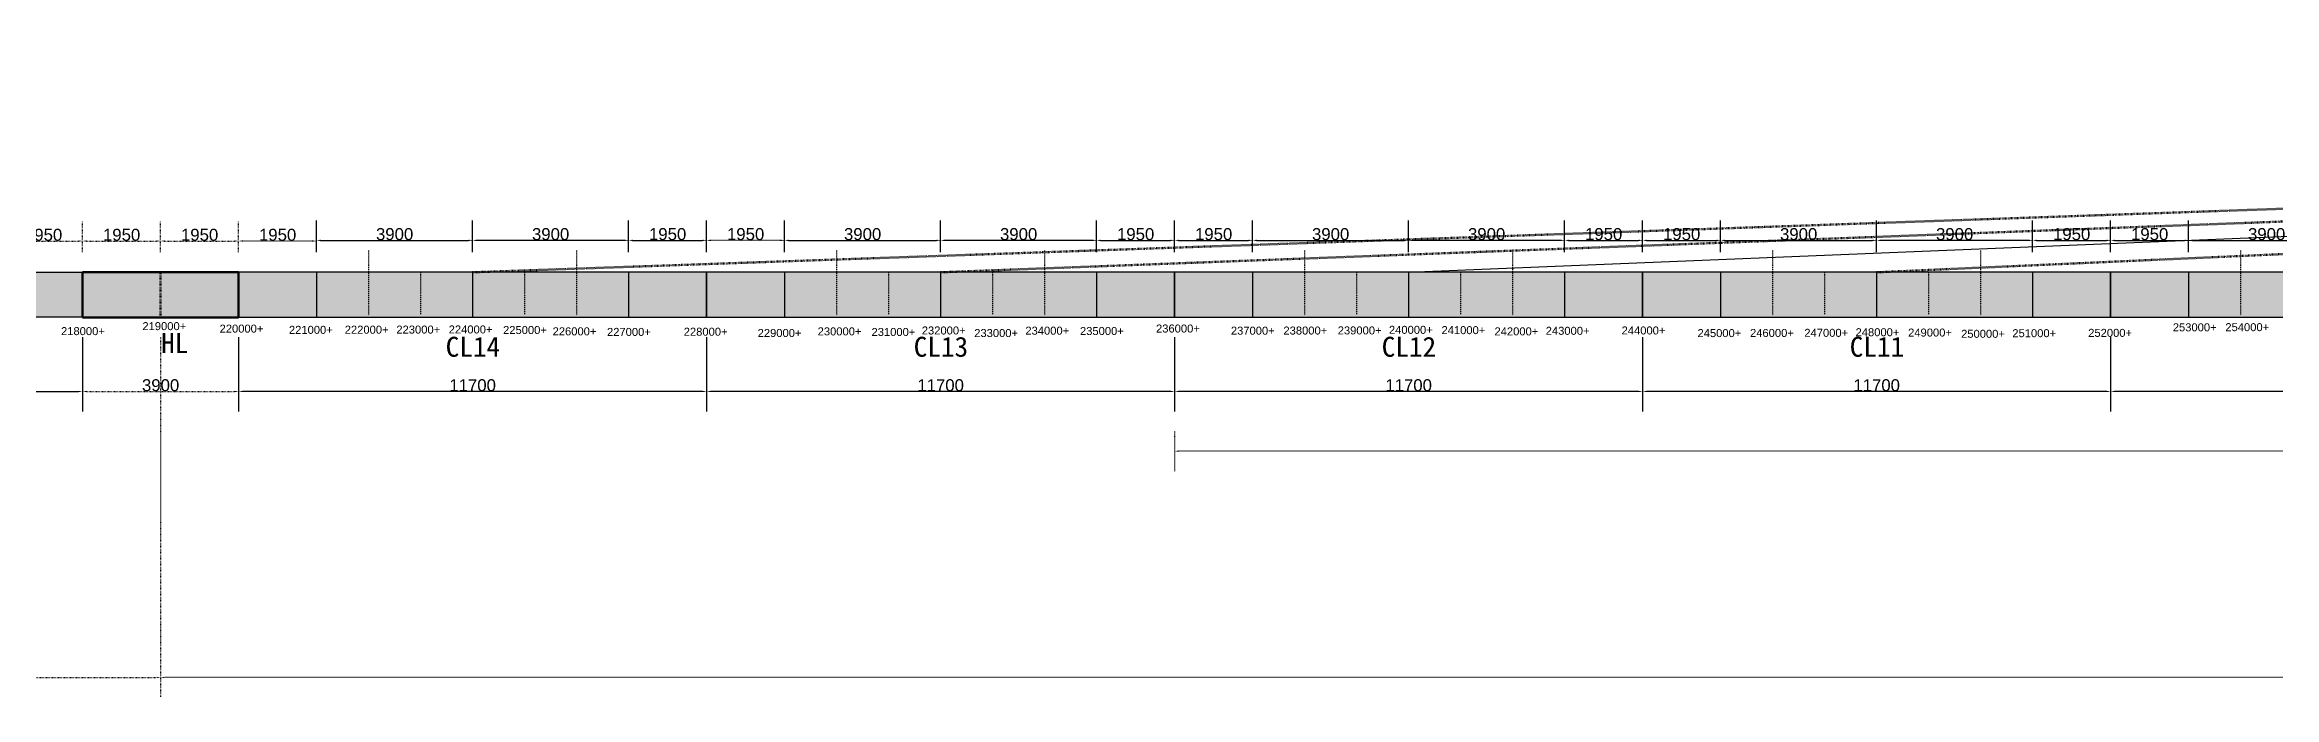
# Model space of a CAD drawing. Header units: millimetres. Extents: x -150378 to 490000, y -63094 to 58178.
# Drawn here: x 167099 to 222843, y -10635 to 5697 of the extents above; entities that cross this region are included whole.
import ezdxf

# ---------------------------------------------------------------- set-up
doc = ezdxf.new("R2010")
doc.units = ezdxf.units.MM
doc.header["$PDMODE"] = 3
doc.header["$PDSIZE"] = 200
doc.linetypes.add('ACAD_ISO03W100', pattern=[30, 12, -18])
doc.linetypes.add('DASHDOTX2', pattern=[50.8, 25.4, -12.7, 0, -12.7])
doc.styles.get("Standard").update_dxf_attribs({"font": 'arial.ttf'})
doc.dimstyles.new('ISO-25', dxfattribs={"dimtxt": 300, "dimasz": 100, "dimexe": 500, "dimexo": 500, "dimtad": 1, "dimtxsty": 'Standard', "dimcen": 2.5, "dimadec": 0, "dimazin": 0, "dimtfac": 1, "dimtmove": 0, "dimatfit": 3, "dimfxl": 1, "dimarcsym": 0})

# ---------------------------------------------------------------- blocks, each defined once
blk = doc.blocks.new('*D141')
at = {"color": 0, "lineweight": -2, "transparency": 16777216}
for p, q in [((156350, -1619), (156350, -3480)), ((168050, -1619), (168050, -3480)), ((156450, -2980), (167950, -2980))]:
    blk.add_line(p, q, dxfattribs=at)
at = {"color": 0, "lineweight": 100, "transparency": 16777216}
for points in [[(156450, -2964), (156450, -2997), (156350, -2980)], [(167950, -2964), (167950, -2997), (168050, -2980)]]:
    blk.add_solid(points, dxfattribs=at)
at = {"layer": 'Defpoints', "color": 0, "lineweight": 100, "transparency": 16777216}
for p in [(156350, -1119), (168050, -1119), (168050, -2980)]:
    blk.add_point(p, dxfattribs=at)
at = {"color": 0, "transparency": 16777216, "insert": (162200, -2827), "char_height": 300, "attachment_point": 5}
blk.add_mtext('11700', dxfattribs=at)
blk = doc.blocks.new('*D146')
at = {"color": 0, "linetype": 'ACAD_ISO03W100', "lineweight": -2, "transparency": 16777216}
for p, q in [((166100, 500), (166100, 1282)), ((168050, 500), (168050, 1282)), ((166200, 782), (167950, 782))]:
    blk.add_line(p, q, dxfattribs=at)
at = {"color": 0, "linetype": 'ACAD_ISO03W100', "lineweight": 100, "transparency": 16777216}
for points in [[(166200, 799), (166200, 766), (166100, 782)], [(167950, 799), (167950, 766), (168050, 782)]]:
    blk.add_solid(points, dxfattribs=at)
at = {"layer": 'Defpoints', "color": 0, "linetype": 'ACAD_ISO03W100', "lineweight": 100, "transparency": 16777216}
for p in [(168050, 782), (166100, 0), (168050, 0)]:
    blk.add_point(p, dxfattribs=at)
at = {"color": 0, "linetype": 'ACAD_ISO03W100', "lineweight": 100, "transparency": 16777216, "insert": (167075, 936), "char_height": 300, "attachment_point": 5}
blk.add_mtext('1950', dxfattribs=at)
blk = doc.blocks.new('*D147')
at = {"color": 0, "linetype": 'ACAD_ISO03W100', "lineweight": -2, "transparency": 16777216}
for p, q in [((168050, -1635), (168050, -3480)), ((171950, -1635), (171950, -3480)), ((168150, -2980), (171850, -2980))]:
    blk.add_line(p, q, dxfattribs=at)
at = {"color": 0, "linetype": 'ACAD_ISO03W100', "lineweight": 100, "transparency": 16777216}
for points in [[(168150, -2964), (168150, -2997), (168050, -2980)], [(171850, -2964), (171850, -2997), (171950, -2980)]]:
    blk.add_solid(points, dxfattribs=at)
at = {"layer": 'Defpoints', "color": 0, "linetype": 'ACAD_ISO03W100', "lineweight": 100, "transparency": 16777216}
for p in [(168050, -1135), (171950, -1135), (171950, -2980)]:
    blk.add_point(p, dxfattribs=at)
at = {"color": 0, "linetype": 'ACAD_ISO03W100', "lineweight": 100, "transparency": 16777216, "insert": (170000, -2827), "char_height": 300, "attachment_point": 5}
blk.add_mtext('3900', dxfattribs=at)
blk = doc.blocks.new('*D148')
at = {"color": 0, "linetype": 'ACAD_ISO03W100', "lineweight": -2, "transparency": 16777216}
for p, q in [((168050, 500), (168050, 1282)), ((170000, 500), (170000, 1282)), ((168150, 782), (169900, 782))]:
    blk.add_line(p, q, dxfattribs=at)
at = {"color": 0, "linetype": 'ACAD_ISO03W100', "lineweight": 100, "transparency": 16777216}
for points in [[(168150, 799), (168150, 766), (168050, 782)], [(169900, 799), (169900, 766), (170000, 782)]]:
    blk.add_solid(points, dxfattribs=at)
at = {"layer": 'Defpoints', "color": 0, "linetype": 'ACAD_ISO03W100', "lineweight": 100, "transparency": 16777216}
for p in [(170000, 782), (168050, 0), (170000, 0)]:
    blk.add_point(p, dxfattribs=at)
at = {"color": 0, "linetype": 'ACAD_ISO03W100', "lineweight": 100, "transparency": 16777216, "insert": (169025, 936), "char_height": 300, "attachment_point": 5}
blk.add_mtext('1950', dxfattribs=at)
blk = doc.blocks.new('*D149')
at = {"color": 0, "linetype": 'ACAD_ISO03W100', "lineweight": -2, "transparency": 16777216}
for p, q in [((170000, 500), (170000, 1282)), ((171950, 500), (171950, 1282)), ((170100, 782), (171850, 782))]:
    blk.add_line(p, q, dxfattribs=at)
at = {"color": 0, "linetype": 'ACAD_ISO03W100', "lineweight": 100, "transparency": 16777216}
for points in [[(170100, 799), (170100, 766), (170000, 782)], [(171850, 799), (171850, 766), (171950, 782)]]:
    blk.add_solid(points, dxfattribs=at)
at = {"layer": 'Defpoints', "color": 0, "linetype": 'ACAD_ISO03W100', "lineweight": 100, "transparency": 16777216}
for p in [(171950, 782), (170000, 0), (171950, 0)]:
    blk.add_point(p, dxfattribs=at)
at = {"color": 0, "linetype": 'ACAD_ISO03W100', "lineweight": 100, "transparency": 16777216, "insert": (170975, 936), "char_height": 300, "attachment_point": 5}
blk.add_mtext('1950', dxfattribs=at)
blk = doc.blocks.new('*D150')
at = {"color": 0, "linetype": 'ACAD_ISO03W100', "lineweight": -2, "transparency": 16777216}
for p, q in [((0, -1620), (0, -10635)), ((170000, -1635), (170000, -10635)), ((100, -10135), (169900, -10135))]:
    blk.add_line(p, q, dxfattribs=at)
at = {"color": 0, "linetype": 'ACAD_ISO03W100', "lineweight": 100, "transparency": 16777216}
for points in [[(100, -10119), (100, -10152), (0, -10135)], [(169900, -10119), (169900, -10152), (170000, -10135)]]:
    blk.add_solid(points, dxfattribs=at)
at = {"layer": 'Defpoints', "color": 0, "linetype": 'ACAD_ISO03W100', "lineweight": 100, "transparency": 16777216}
for p in [(0, -1120), (170000, -1135), (170000, -10135)]:
    blk.add_point(p, dxfattribs=at)
at = {"color": 0, "linetype": 'ACAD_ISO03W100', "lineweight": 100, "transparency": 16777216, "insert": (85000, -9982), "char_height": 300, "attachment_point": 5}
blk.add_mtext('170000', dxfattribs=at)
blk = doc.blocks.new('*D249')
at = {"color": 0, "lineweight": -2, "transparency": 16777216}
for p, q in [((218750, -1619), (218750, -3480)), ((230450, -1619), (230450, -3480)), ((230350, -2980), (218850, -2980))]:
    blk.add_line(p, q, dxfattribs=at)
at = {"color": 0, "lineweight": 100, "transparency": 16777216}
for points in [[(218850, -2964), (218850, -2997), (218750, -2980)], [(230350, -2964), (230350, -2997), (230450, -2980)]]:
    blk.add_solid(points, dxfattribs=at)
at = {"layer": 'Defpoints', "color": 0, "lineweight": 100, "transparency": 16777216}
for p in [(218750, -1119), (230450, -1119), (218750, -2980)]:
    blk.add_point(p, dxfattribs=at)
at = {"color": 0, "transparency": 16777216, "insert": (224600, -2827), "char_height": 300, "attachment_point": 5}
blk.add_mtext('11700', dxfattribs=at)
blk = doc.blocks.new('*D250')
at = {"color": 0, "lineweight": -2, "transparency": 16777216}
for p, q in [((220700, 500), (220700, 1299)), ((224600, 500), (224600, 1299)), ((220800, 799), (224500, 799))]:
    blk.add_line(p, q, dxfattribs=at)
at = {"color": 0, "lineweight": 100, "transparency": 16777216}
for points in [[(220800, 816), (220800, 782), (220700, 799)], [(224500, 816), (224500, 782), (224600, 799)]]:
    blk.add_solid(points, dxfattribs=at)
at = {"layer": 'Defpoints', "color": 0, "lineweight": 100, "transparency": 16777216}
for p in [(224600, 799), (220700, 0), (224600, 0)]:
    blk.add_point(p, dxfattribs=at)
at = {"color": 0, "transparency": 16777216, "insert": (222650, 953), "char_height": 300, "attachment_point": 5}
blk.add_mtext('3900', dxfattribs=at)
blk = doc.blocks.new('*D253')
at = {"color": 0, "lineweight": -2, "transparency": 16777216}
for p, q in [((218750, 500), (218750, 1299)), ((220700, 500), (220700, 1299)), ((218850, 799), (220600, 799))]:
    blk.add_line(p, q, dxfattribs=at)
at = {"color": 0, "lineweight": 100, "transparency": 16777216}
for points in [[(218850, 816), (218850, 782), (218750, 799)], [(220600, 816), (220600, 782), (220700, 799)]]:
    blk.add_solid(points, dxfattribs=at)
at = {"layer": 'Defpoints', "color": 0, "lineweight": 100, "transparency": 16777216}
for p in [(220700, 799), (218750, 0), (220700, 0)]:
    blk.add_point(p, dxfattribs=at)
at = {"color": 0, "transparency": 16777216, "insert": (219725, 953), "char_height": 300, "attachment_point": 5}
blk.add_mtext('1950', dxfattribs=at)
blk = doc.blocks.new('*D254')
at = {"color": 0, "lineweight": -2, "transparency": 16777216}
for p, q in [((207050, -1619), (207050, -3480)), ((218750, -1619), (218750, -3480)), ((218650, -2980), (207150, -2980))]:
    blk.add_line(p, q, dxfattribs=at)
at = {"color": 0, "lineweight": 100, "transparency": 16777216}
for points in [[(207150, -2964), (207150, -2997), (207050, -2980)], [(218650, -2964), (218650, -2997), (218750, -2980)]]:
    blk.add_solid(points, dxfattribs=at)
at = {"layer": 'Defpoints', "color": 0, "lineweight": 100, "transparency": 16777216}
for p in [(207050, -1119), (218750, -1119), (207050, -2980)]:
    blk.add_point(p, dxfattribs=at)
at = {"color": 0, "transparency": 16777216, "insert": (212900, -2827), "char_height": 300, "attachment_point": 5}
blk.add_mtext('11700', dxfattribs=at)
blk = doc.blocks.new('*D255')
at = {"color": 0, "lineweight": -2, "transparency": 16777216}
for p, q in [((209000, 500), (209000, 1299)), ((212900, 500), (212900, 1299)), ((209100, 799), (212800, 799))]:
    blk.add_line(p, q, dxfattribs=at)
at = {"color": 0, "lineweight": 100, "transparency": 16777216}
for points in [[(209100, 816), (209100, 782), (209000, 799)], [(212800, 816), (212800, 782), (212900, 799)]]:
    blk.add_solid(points, dxfattribs=at)
at = {"layer": 'Defpoints', "color": 0, "lineweight": 100, "transparency": 16777216}
for p in [(212900, 799), (209000, 0), (212900, 0)]:
    blk.add_point(p, dxfattribs=at)
at = {"color": 0, "transparency": 16777216, "insert": (210950, 953), "char_height": 300, "attachment_point": 5}
blk.add_mtext('3900', dxfattribs=at)
blk = doc.blocks.new('*D256')
at = {"color": 0, "lineweight": -2, "transparency": 16777216}
for p, q in [((216800, 500), (216800, 1299)), ((218750, 500), (218750, 1299)), ((216900, 799), (218650, 799))]:
    blk.add_line(p, q, dxfattribs=at)
at = {"color": 0, "lineweight": 100, "transparency": 16777216}
for points in [[(216900, 816), (216900, 782), (216800, 799)], [(218650, 816), (218650, 782), (218750, 799)]]:
    blk.add_solid(points, dxfattribs=at)
at = {"layer": 'Defpoints', "color": 0, "lineweight": 100, "transparency": 16777216}
for p in [(218750, 799), (216800, 0), (218750, 0)]:
    blk.add_point(p, dxfattribs=at)
at = {"color": 0, "transparency": 16777216, "insert": (217775, 953), "char_height": 300, "attachment_point": 5}
blk.add_mtext('1950', dxfattribs=at)
blk = doc.blocks.new('*D257')
at = {"color": 0, "lineweight": -2, "transparency": 16777216}
for p, q in [((212900, 500), (212900, 1299)), ((216800, 500), (216800, 1299)), ((216700, 799), (213000, 799))]:
    blk.add_line(p, q, dxfattribs=at)
at = {"color": 0, "lineweight": 100, "transparency": 16777216}
for points in [[(213000, 816), (213000, 782), (212900, 799)], [(216700, 816), (216700, 782), (216800, 799)]]:
    blk.add_solid(points, dxfattribs=at)
at = {"layer": 'Defpoints', "color": 0, "lineweight": 100, "transparency": 16777216}
for p in [(212900, 799), (212900, 0), (216800, 0)]:
    blk.add_point(p, dxfattribs=at)
at = {"color": 0, "transparency": 16777216, "insert": (214850, 953), "char_height": 300, "attachment_point": 5}
blk.add_mtext('3900', dxfattribs=at)
blk = doc.blocks.new('*D258')
at = {"color": 0, "lineweight": -2, "transparency": 16777216}
for p, q in [((207050, 500), (207050, 1299)), ((209000, 500), (209000, 1299)), ((207150, 799), (208900, 799))]:
    blk.add_line(p, q, dxfattribs=at)
at = {"color": 0, "lineweight": 100, "transparency": 16777216}
for points in [[(207150, 816), (207150, 782), (207050, 799)], [(208900, 816), (208900, 782), (209000, 799)]]:
    blk.add_solid(points, dxfattribs=at)
at = {"layer": 'Defpoints', "color": 0, "lineweight": 100, "transparency": 16777216}
for p in [(209000, 799), (207050, 0), (209000, 0)]:
    blk.add_point(p, dxfattribs=at)
at = {"color": 0, "transparency": 16777216, "insert": (208025, 953), "char_height": 300, "attachment_point": 5}
blk.add_mtext('1950', dxfattribs=at)
blk = doc.blocks.new('*D259')
at = {"color": 0, "lineweight": -2, "transparency": 16777216}
for p, q in [((195350, -1619), (195350, -3480)), ((207050, -1619), (207050, -3480)), ((206950, -2980), (195450, -2980))]:
    blk.add_line(p, q, dxfattribs=at)
at = {"color": 0, "lineweight": 100, "transparency": 16777216}
for points in [[(195450, -2964), (195450, -2997), (195350, -2980)], [(206950, -2964), (206950, -2997), (207050, -2980)]]:
    blk.add_solid(points, dxfattribs=at)
at = {"layer": 'Defpoints', "color": 0, "lineweight": 100, "transparency": 16777216}
for p in [(195350, -1119), (207050, -1119), (195350, -2980)]:
    blk.add_point(p, dxfattribs=at)
at = {"color": 0, "transparency": 16777216, "insert": (201200, -2827), "char_height": 300, "attachment_point": 5}
blk.add_mtext('11700', dxfattribs=at)
blk = doc.blocks.new('*D260')
at = {"color": 0, "lineweight": -2, "transparency": 16777216}
for p, q in [((197300, 500), (197300, 1299)), ((201200, 500), (201200, 1299)), ((197400, 799), (201100, 799))]:
    blk.add_line(p, q, dxfattribs=at)
at = {"color": 0, "lineweight": 100, "transparency": 16777216}
for points in [[(197400, 816), (197400, 782), (197300, 799)], [(201100, 816), (201100, 782), (201200, 799)]]:
    blk.add_solid(points, dxfattribs=at)
at = {"layer": 'Defpoints', "color": 0, "lineweight": 100, "transparency": 16777216}
for p in [(201200, 799), (197300, 0), (201200, 0)]:
    blk.add_point(p, dxfattribs=at)
at = {"color": 0, "transparency": 16777216, "insert": (199250, 953), "char_height": 300, "attachment_point": 5}
blk.add_mtext('3900', dxfattribs=at)
blk = doc.blocks.new('*D261')
at = {"color": 0, "lineweight": -2, "transparency": 16777216}
for p, q in [((205100, 500), (205100, 1299)), ((207050, 500), (207050, 1299)), ((205200, 799), (206950, 799))]:
    blk.add_line(p, q, dxfattribs=at)
at = {"color": 0, "lineweight": 100, "transparency": 16777216}
for points in [[(205200, 816), (205200, 782), (205100, 799)], [(206950, 816), (206950, 782), (207050, 799)]]:
    blk.add_solid(points, dxfattribs=at)
at = {"layer": 'Defpoints', "color": 0, "lineweight": 100, "transparency": 16777216}
for p in [(207050, 799), (205100, 0), (207050, 0)]:
    blk.add_point(p, dxfattribs=at)
at = {"color": 0, "transparency": 16777216, "insert": (206075, 953), "char_height": 300, "attachment_point": 5}
blk.add_mtext('1950', dxfattribs=at)
blk = doc.blocks.new('*D262')
at = {"color": 0, "lineweight": -2, "transparency": 16777216}
for p, q in [((201200, 500), (201200, 1299)), ((205100, 500), (205100, 1299)), ((205000, 799), (201300, 799))]:
    blk.add_line(p, q, dxfattribs=at)
at = {"color": 0, "lineweight": 100, "transparency": 16777216}
for points in [[(201300, 816), (201300, 782), (201200, 799)], [(205000, 816), (205000, 782), (205100, 799)]]:
    blk.add_solid(points, dxfattribs=at)
at = {"layer": 'Defpoints', "color": 0, "lineweight": 100, "transparency": 16777216}
for p in [(201200, 799), (201200, 0), (205100, 0)]:
    blk.add_point(p, dxfattribs=at)
at = {"color": 0, "transparency": 16777216, "insert": (203150, 953), "char_height": 300, "attachment_point": 5}
blk.add_mtext('3900', dxfattribs=at)
blk = doc.blocks.new('*D263')
at = {"color": 0, "lineweight": -2, "transparency": 16777216}
for p, q in [((195350, 500), (195350, 1299)), ((197300, 500), (197300, 1299)), ((195450, 799), (197200, 799))]:
    blk.add_line(p, q, dxfattribs=at)
at = {"color": 0, "lineweight": 100, "transparency": 16777216}
for points in [[(195450, 816), (195450, 782), (195350, 799)], [(197200, 816), (197200, 782), (197300, 799)]]:
    blk.add_solid(points, dxfattribs=at)
at = {"layer": 'Defpoints', "color": 0, "lineweight": 100, "transparency": 16777216}
for p in [(197300, 799), (195350, 0), (197300, 0)]:
    blk.add_point(p, dxfattribs=at)
at = {"color": 0, "transparency": 16777216, "insert": (196325, 953), "char_height": 300, "attachment_point": 5}
blk.add_mtext('1950', dxfattribs=at)
blk = doc.blocks.new('*D283')
at = {"color": 0, "lineweight": -2, "transparency": 16777216}
for p, q in [((183650, -1619), (183650, -3480)), ((195350, -1619), (195350, -3480)), ((195250, -2980), (183750, -2980))]:
    blk.add_line(p, q, dxfattribs=at)
at = {"color": 0, "lineweight": 100, "transparency": 16777216}
for points in [[(183750, -2964), (183750, -2997), (183650, -2980)], [(195250, -2964), (195250, -2997), (195350, -2980)]]:
    blk.add_solid(points, dxfattribs=at)
at = {"layer": 'Defpoints', "color": 0, "lineweight": 100, "transparency": 16777216}
for p in [(183650, -1119), (195350, -1119), (183650, -2980)]:
    blk.add_point(p, dxfattribs=at)
at = {"color": 0, "transparency": 16777216, "insert": (189500, -2827), "char_height": 300, "attachment_point": 5}
blk.add_mtext('11700', dxfattribs=at)
blk = doc.blocks.new('*D284')
at = {"color": 0, "lineweight": -2, "transparency": 16777216}
for p, q in [((185600, 500), (185600, 1299)), ((189500, 500), (189500, 1299)), ((185700, 799), (189400, 799))]:
    blk.add_line(p, q, dxfattribs=at)
at = {"color": 0, "lineweight": 100, "transparency": 16777216}
for points in [[(185700, 816), (185700, 782), (185600, 799)], [(189400, 816), (189400, 782), (189500, 799)]]:
    blk.add_solid(points, dxfattribs=at)
at = {"layer": 'Defpoints', "color": 0, "lineweight": 100, "transparency": 16777216}
for p in [(189500, 799), (185600, 0), (189500, 0)]:
    blk.add_point(p, dxfattribs=at)
at = {"color": 0, "transparency": 16777216, "insert": (187550, 953), "char_height": 300, "attachment_point": 5}
blk.add_mtext('3900', dxfattribs=at)
blk = doc.blocks.new('*D285')
at = {"color": 0, "lineweight": -2, "transparency": 16777216}
for p, q in [((193400, 500), (193400, 1299)), ((195350, 500), (195350, 1299)), ((193500, 799), (195250, 799))]:
    blk.add_line(p, q, dxfattribs=at)
at = {"color": 0, "lineweight": 100, "transparency": 16777216}
for points in [[(193500, 816), (193500, 782), (193400, 799)], [(195250, 816), (195250, 782), (195350, 799)]]:
    blk.add_solid(points, dxfattribs=at)
at = {"layer": 'Defpoints', "color": 0, "lineweight": 100, "transparency": 16777216}
for p in [(195350, 799), (193400, 0), (195350, 0)]:
    blk.add_point(p, dxfattribs=at)
at = {"color": 0, "transparency": 16777216, "insert": (194375, 953), "char_height": 300, "attachment_point": 5}
blk.add_mtext('1950', dxfattribs=at)
blk = doc.blocks.new('*D286')
at = {"color": 0, "lineweight": -2, "transparency": 16777216}
for p, q in [((189500, 500), (189500, 1299)), ((193400, 500), (193400, 1299)), ((193300, 799), (189600, 799))]:
    blk.add_line(p, q, dxfattribs=at)
at = {"color": 0, "lineweight": 100, "transparency": 16777216}
for points in [[(189600, 816), (189600, 782), (189500, 799)], [(193300, 816), (193300, 782), (193400, 799)]]:
    blk.add_solid(points, dxfattribs=at)
at = {"layer": 'Defpoints', "color": 0, "lineweight": 100, "transparency": 16777216}
for p in [(189500, 799), (189500, 0), (193400, 0)]:
    blk.add_point(p, dxfattribs=at)
at = {"color": 0, "transparency": 16777216, "insert": (191450, 953), "char_height": 300, "attachment_point": 5}
blk.add_mtext('3900', dxfattribs=at)
blk = doc.blocks.new('*D287')
at = {"color": 0, "lineweight": -2, "transparency": 16777216}
for p, q in [((171950, -1619), (171950, -3480)), ((183650, -1619), (183650, -3480)), ((183550, -2980), (172050, -2980))]:
    blk.add_line(p, q, dxfattribs=at)
at = {"color": 0, "lineweight": 100, "transparency": 16777216}
for points in [[(172050, -2964), (172050, -2997), (171950, -2980)], [(183550, -2964), (183550, -2997), (183650, -2980)]]:
    blk.add_solid(points, dxfattribs=at)
at = {"layer": 'Defpoints', "color": 0, "lineweight": 100, "transparency": 16777216}
for p in [(171950, -1119), (183650, -1119), (171950, -2980)]:
    blk.add_point(p, dxfattribs=at)
at = {"color": 0, "transparency": 16777216, "insert": (177800, -2827), "char_height": 300, "attachment_point": 5}
blk.add_mtext('11700', dxfattribs=at)
blk = doc.blocks.new('*D288')
at = {"color": 0, "lineweight": -2, "transparency": 16777216}
for p, q in [((173900, 500), (173900, 1299)), ((177800, 500), (177800, 1299)), ((174000, 799), (177700, 799))]:
    blk.add_line(p, q, dxfattribs=at)
at = {"color": 0, "lineweight": 100, "transparency": 16777216}
for points in [[(174000, 816), (174000, 782), (173900, 799)], [(177700, 816), (177700, 782), (177800, 799)]]:
    blk.add_solid(points, dxfattribs=at)
at = {"layer": 'Defpoints', "color": 0, "lineweight": 100, "transparency": 16777216}
for p in [(177800, 799), (173900, 0), (177800, 0)]:
    blk.add_point(p, dxfattribs=at)
at = {"color": 0, "transparency": 16777216, "insert": (175850, 953), "char_height": 300, "attachment_point": 5}
blk.add_mtext('3900', dxfattribs=at)
blk = doc.blocks.new('*D289')
at = {"color": 0, "lineweight": -2, "transparency": 16777216}
for p, q in [((181700, 500), (181700, 1299)), ((183650, 500), (183650, 1299)), ((181800, 799), (183550, 799))]:
    blk.add_line(p, q, dxfattribs=at)
at = {"color": 0, "lineweight": 100, "transparency": 16777216}
for points in [[(181800, 816), (181800, 782), (181700, 799)], [(183550, 816), (183550, 782), (183650, 799)]]:
    blk.add_solid(points, dxfattribs=at)
at = {"layer": 'Defpoints', "color": 0, "lineweight": 100, "transparency": 16777216}
for p in [(183650, 799), (181700, 0), (183650, 0)]:
    blk.add_point(p, dxfattribs=at)
at = {"color": 0, "transparency": 16777216, "insert": (182675, 953), "char_height": 300, "attachment_point": 5}
blk.add_mtext('1950', dxfattribs=at)
blk = doc.blocks.new('*D290')
at = {"color": 0, "lineweight": -2, "transparency": 16777216}
for p, q in [((177800, 500), (177800, 1299)), ((181700, 500), (181700, 1299)), ((181600, 799), (177900, 799))]:
    blk.add_line(p, q, dxfattribs=at)
at = {"color": 0, "lineweight": 100, "transparency": 16777216}
for points in [[(177900, 816), (177900, 782), (177800, 799)], [(181600, 816), (181600, 782), (181700, 799)]]:
    blk.add_solid(points, dxfattribs=at)
at = {"layer": 'Defpoints', "color": 0, "lineweight": 100, "transparency": 16777216}
for p in [(177800, 799), (177800, 0), (181700, 0)]:
    blk.add_point(p, dxfattribs=at)
at = {"color": 0, "transparency": 16777216, "insert": (179750, 953), "char_height": 300, "attachment_point": 5}
blk.add_mtext('3900', dxfattribs=at)
blk = doc.blocks.new('*D291')
at = {"color": 0, "linetype": 'ACAD_ISO03W100', "lineweight": -2, "transparency": 16777216}
for p, q in [((183650, 500), (183650, 1299)), ((185600, 500), (185600, 1299)), ((185500, 799), (183750, 799))]:
    blk.add_line(p, q, dxfattribs=at)
at = {"color": 0, "linetype": 'ACAD_ISO03W100', "lineweight": 100, "transparency": 16777216}
for points in [[(183750, 816), (183750, 782), (183650, 799)], [(185500, 816), (185500, 782), (185600, 799)]]:
    blk.add_solid(points, dxfattribs=at)
at = {"layer": 'Defpoints', "color": 0, "linetype": 'ACAD_ISO03W100', "lineweight": 100, "transparency": 16777216}
for p in [(183650, 799), (183650, 0), (185600, 0)]:
    blk.add_point(p, dxfattribs=at)
at = {"color": 0, "linetype": 'ACAD_ISO03W100', "lineweight": 100, "transparency": 16777216, "insert": (184625, 953), "char_height": 300, "attachment_point": 5}
blk.add_mtext('1950', dxfattribs=at)
blk = doc.blocks.new('*D292')
at = {"color": 0, "linetype": 'ACAD_ISO03W100', "lineweight": -2, "transparency": 16777216}
for p, q in [((171950, 500), (171950, 1282)), ((173900, 500), (173900, 1282)), ((173800, 782), (172050, 782))]:
    blk.add_line(p, q, dxfattribs=at)
at = {"color": 0, "linetype": 'ACAD_ISO03W100', "lineweight": 100, "transparency": 16777216}
for points in [[(172050, 799), (172050, 766), (171950, 782)], [(173800, 799), (173800, 766), (173900, 782)]]:
    blk.add_solid(points, dxfattribs=at)
at = {"layer": 'Defpoints', "color": 0, "linetype": 'ACAD_ISO03W100', "lineweight": 100, "transparency": 16777216}
for p in [(171950, 782), (171950, 0), (173900, 0)]:
    blk.add_point(p, dxfattribs=at)
at = {"color": 0, "linetype": 'ACAD_ISO03W100', "lineweight": 100, "transparency": 16777216, "insert": (172925, 936), "char_height": 300, "attachment_point": 5}
blk.add_mtext('1950', dxfattribs=at)
blk = doc.blocks.new('*D293')
at = {"color": 0, "linetype": 'ACAD_ISO03W100', "lineweight": -2, "transparency": 16777216}
for p, q in [((170000, -1635), (170000, -10635)), ((340000, -1620), (340000, -10635)), ((339900, -10135), (170100, -10135))]:
    blk.add_line(p, q, dxfattribs=at)
at = {"color": 0, "linetype": 'ACAD_ISO03W100', "lineweight": 100, "transparency": 16777216}
for points in [[(170100, -10119), (170100, -10152), (170000, -10135)], [(339900, -10119), (339900, -10152), (340000, -10135)]]:
    blk.add_solid(points, dxfattribs=at)
at = {"layer": 'Defpoints', "color": 0, "linetype": 'ACAD_ISO03W100', "lineweight": 100, "transparency": 16777216}
for p in [(170000, -1135), (340000, -1120), (170000, -10135)]:
    blk.add_point(p, dxfattribs=at)
at = {"color": 0, "linetype": 'ACAD_ISO03W100', "lineweight": 100, "transparency": 16777216, "insert": (255000, -9982), "char_height": 300, "attachment_point": 5}
blk.add_mtext('170000', dxfattribs=at)
blk = doc.blocks.new('*D315')
at = {"color": 0, "linetype": 'ACAD_ISO03W100', "lineweight": -2, "transparency": 16777216}
for p, q in [((195350, -3980), (195350, -4975)), ((312350, -3980), (312350, -4975)), ((312250, -4475), (195450, -4475))]:
    blk.add_line(p, q, dxfattribs=at)
at = {"color": 0, "linetype": 'ACAD_ISO03W100', "lineweight": 100, "transparency": 16777216}
for points in [[(195450, -4459), (195450, -4492), (195350, -4475)], [(312250, -4459), (312250, -4492), (312350, -4475)]]:
    blk.add_solid(points, dxfattribs=at)
at = {"layer": 'Defpoints', "color": 0, "linetype": 'ACAD_ISO03W100', "lineweight": 100, "transparency": 16777216}
for p in [(195350, -3480), (312350, -3480), (195350, -4475)]:
    blk.add_point(p, dxfattribs=at)
at = {"color": 0, "linetype": 'ACAD_ISO03W100', "lineweight": 100, "transparency": 16777216, "insert": (253850, -4319), "char_height": 300, "attachment_point": 5}
blk.add_mtext('60mm/36mm', dxfattribs=at)

msp = doc.modelspace()

# ---------------------------------------------------------------- hatches: boundary and pattern name
at = {"true_color": 0x7aafdf}
h = msp.add_hatch(color=143, dxfattribs=at)
h.dxf.hatch_style = 1
h.paths.add_polyline_path([(205100, 0), (201200, 0), (201200, -1119.046), (205100, -1119.046)])
h.paths.add_polyline_path([(207050, 0), (205100, 0), (205100, -1119.046), (207050, -1119.046)])
h.paths.add_polyline_path([(201200, 0), (197300, 0), (197300, -1119.046), (201200, -1119.046)])
h.paths.add_polyline_path([(197300, 0), (195350, 0), (195350, -1119.046), (197300, -1119.046)])
h = msp.add_hatch(color=143, dxfattribs=at)
h.dxf.hatch_style = 1
h.paths.add_polyline_path([(216800, 0), (212900, 0), (212900, -1119.046), (216800, -1119.046)])
h.paths.add_polyline_path([(218750, 0), (216800, 0), (216800, -1119.046), (218750, -1119.046)])
h.paths.add_polyline_path([(212900, 0), (209000, 0), (209000, -1119.046), (212900, -1119.046)])
h.paths.add_polyline_path([(209000, 0), (207050, 0), (207050, -1119.046), (209000, -1119.046)])
h = msp.add_hatch(color=143, dxfattribs=at)
h.dxf.hatch_style = 1
h.paths.add_polyline_path([(228500, 0), (224600, 0), (224600, -1119.046), (228500, -1119.046)])
h.paths.add_polyline_path([(230450, 0), (228500, 0), (228500, -1119.046), (230450, -1119.046)])
h.paths.add_polyline_path([(224600, 0), (220700, 0), (220700, -1119.046), (224600, -1119.046)])
h.paths.add_polyline_path([(220700, 0), (218750, 0), (218750, -1119.046), (220700, -1119.046)])
at = {"true_color": 0x105689}
h = msp.add_hatch(color=146, dxfattribs=at)
h.dxf.hatch_style = 1
h.paths.add_polyline_path([(168050, -1119.046), (168050, 0), (156350, 0), (156350, -1119.046)])
at = {"linetype": 'ACAD_ISO03W100', "lineweight": 100, "true_color": 0xed1f24}
h = msp.add_hatch(color=240, dxfattribs=at)
h.dxf.hatch_style = 1
h.paths.add_polyline_path([(171950, 0), (168050, 0), (168050, -1134.849), (171950, -1134.849)])
at = {"true_color": 0x105689}
h = msp.add_hatch(color=146, dxfattribs=at)
h.dxf.hatch_style = 1
h.paths.add_polyline_path([(183650, -1119.046), (183650, 0), (171950, 0), (171950, -1119.046)])
h = msp.add_hatch(color=146, dxfattribs=at)
h.dxf.hatch_style = 1
h.paths.add_polyline_path([(195350, -1119.046), (195350, 0), (183650, 0), (183650, -1119.046)])

# ---------------------------------------------------------------- linework, layer by layer
at = {"linetype": 'ACAD_ISO03W100', "lineweight": 100}
for p, q in [((177800, 0), (340000, 5696.894, 106998.121)), ((189500, 0), (340000, 5696.894, 106998.121)), ((212900, 0), (340000, 5696.894, 106998.121)), ((170000, 0), (170000, -1134.849)), ((170000, 0, -63584.789), (170000, 0, 80933.569))]:
    msp.add_line(p, q, dxfattribs=at)
for p, q in [((201200, 0), (340000, 5696.894, 106998.121)), ((197300, 0), (197300, -1119.046)), ((201200, 0), (201200, -1119.046)), ((205100, 0), (205100, -1119.046)), ((209000, 0), (209000, -1119.046)), ((212900, 0), (212900, -1119.046)), ((216800, 0), (216800, -1119.046)), ((220700, 0), (220700, -1119.046)), ((173900, 0), (173900, -1119.046)), ((177800, 0), (177800, -1119.046)), ((181700, 0), (181700, -1119.046)), ((185600, 0), (185600, -1119.046)), ((189500, 0), (189500, -1119.046)), ((193400, 0), (193400, -1119.046))]:
    msp.add_line(p, q)
at = {"color": 1, "linetype": 'DASHDOTX2'}
for p, q in [((175200, 547.483), (175200, -1079.094, -2644.819)), ((180400, 547.483), (180400, -1079.094, -2644.819)), ((186900, 547.483), (186900, -1079.094, -2644.819)), ((188200, 0, 2240.514), (188200, -1052.108, -2644.819)), ((190800, 0, 2240.514), (190800, -1052.108, -2644.819)), ((192100, 547.483), (192100, -1079.094, -2644.819)), ((198600, 547.483), (198600, -1079.094, -2644.819)), ((199900, 0, 2240.514), (199900, -1052.108, -2644.819)), ((202500, 0, 2240.514), (202500, -1052.108, -2644.819)), ((203800, 547.483), (203800, -1079.094, -2644.819)), ((210300, 547.483), (210300, -1079.094, -2644.819)), ((211600, 0, 2240.514), (211600, -1052.108, -2644.819)), ((214200, 0, 2240.514), (214200, -1052.108, -2644.819)), ((215500, 547.483), (215500, -1079.094, -2644.819)), ((222000, 547.483), (222000, -1079.094, -2644.819)), ((176500, 0, 2240.514), (176500, -1052.108, -2644.819)), ((179100, 0, 2240.514), (179100, -1052.108, -2644.819))]:
    msp.add_line(p, q, dxfattribs=at)
for points in [[(207050, 0), (195350, 0), (195350, -1119.046), (207050, -1119.046)], [(218750, 0), (207050, 0), (207050, -1119.046), (218750, -1119.046)], [(230450, 0), (218750, 0), (218750, -1119.046), (230450, -1119.046)], [(156350, 0), (168050, 0), (168050, -1119.046), (156350, -1119.046)], [(183650, 0), (171950, 0), (171950, -1119.046), (183650, -1119.046)], [(195350, 0), (183650, 0), (183650, -1119.046), (195350, -1119.046)]]:
    msp.add_lwpolyline(points, close=True)
at = {"linetype": 'ACAD_ISO03W100', "lineweight": 100}
for points in [[(168050, 0), (171950, 0), (171950, -1134.849), (168050, -1134.849)], [(171950, 0), (168050, 0), (168050, -1134.849), (171950, -1134.849)]]:
    msp.add_lwpolyline(points, close=True, dxfattribs=at)

# ---------------------------------------------------------------- texts
at = {"linetype": 'ACAD_ISO03W100', "lineweight": 100, "char_height": 200, "attachment_point": 3}
for s, insert in [('218000+', (168605.418, -1371.919)), ('219000+', (170639.99, -1246.897)), ('220000+', (172569.629, -1309.229)), ('221000+', (174303.582, -1339.805)), ('222000+', (175698.489, -1336.267)), ('223000+', (176988.779, -1332.995)), ('224000+', (178296.504, -1329.678)), ('225000+', (179656.584, -1344.25)), ('226000+', (180894.655, -1377.153)), ('227000+', (182254.736, -1391.726)), ('228000+', (184172.733, -1386.861)), ('229000+', (186021.076, -1418.216)), ('230000+', (187520.511, -1378.37)), ('231000+', (188867.593, -1392.703)), ('232000+', (190123.945, -1355.639)), ('233000+', (191435.184, -1420.067)), ('234000+', (192713.33, -1360.364)), ('235000+', (194079.052, -1368.192)), ('236000+', (195979.954, -1306.908)), ('237000+', (197851.102, -1360.778)), ('238000+', (199164.678, -1357.446)), ('239000+', (200522.041, -1354.004)), ('240000+', (201802.748, -1339.442)), ('241000+', (203116.352, -1347.423)), ('242000+', (204440.961, -1378.006)), ('243000+', (205721.669, -1363.443)), ('244000+', (207619.031, -1354.978)), ('245000+', (209516.311, -1420.987)), ('246000+', (210829.887, -1417.655)), ('247000+', (212187.25, -1414.212)), ('248000+', (213467.957, -1399.65)), ('249000+', (214781.562, -1407.632)), ('250000+', (216106.171, -1438.215)), ('251000+', (217386.879, -1423.652)), ('252000+', (219284.24, -1415.186)), ('253000+', (221398.737, -1276.465)), ('254000+', (222712.313, -1273.134))]:
    msp.add_mtext_dynamic_manual_height_columns(s, width=1034.48869, gutter_width=12.5, heights=[0], dxfattribs=dict(at, insert=insert))
at = {"char_height": 500}
for s, insert, attachment_point in [('{\\fSimSun|b0|i0|c134|p2;HL}', (170692.876, -1520.295), 3), ('{\\fSimSun|b0|i0|c134|p2;CL14}', (177126.968, -1613.217), 1), ('{\\fSimSun|b0|i0|c134|p2;CL13}', (188826.968, -1613.217), 1), ('{\\fSimSun|b0|i0|c134|p2;CL12}', (200526.968, -1613.217), 1), ('{\\fSimSun|b0|i0|c134|p2;CL11}', (212226.968, -1613.217), 1)]:
    msp.add_mtext_dynamic_manual_height_columns(s, width=4129.02136, gutter_width=12.5, heights=[0], dxfattribs=dict(at, insert=insert, attachment_point=attachment_point))

# ---------------------------------------------------------------- dimensions: what is measured, and where the dimension line sits
at = {"linetype": 'ACAD_ISO03W100', "lineweight": 100}
for base, p1, p2, picture, middle in [((168050, 782.239), (166100, 0), (168050, 0), '*D146', (167075, 936.036)), ((170000, 782.239), (168050, 0), (170000, 0), '*D148', (169025, 936.036)), ((171950, 782.239), (170000, 0), (171950, 0), '*D149', (170975, 936.036)), ((170000, -10135.403), (0, -1119.81), (170000, -1134.849), '*D150', (85000, -9981.606)), ((171950, -2980.402), (168050, -1134.849), (171950, -1134.849), '*D147', (170000, -2826.503))]:
    dim = msp.add_linear_dim(base=base, p1=p1, p2=p2, dimstyle='ISO-25', dxfattribs=at)
    dim.commit()
    dim.dimension.update_dxf_attribs({"geometry": picture, "text_midpoint": middle})
for base, p1, p2, picture, middle in [((171950, 782.239), (173900, 0), (171950, 0), '*D292', (172925, 936.036)), ((183650, 798.905), (185600, 0), (183650, 0), '*D291', (184625, 952.702)), ((170000, -10135.403), (340000, -1119.81), (170000, -1134.849), '*D293', (255000, -9981.606))]:
    dim = msp.add_linear_dim(base=base, p1=p1, p2=p2, angle=180, dimstyle='ISO-25', dxfattribs=at)
    dim.commit()
    dim.dimension.update_dxf_attribs({"geometry": picture, "text_midpoint": middle})
for base, p1, p2, angle, picture, middle in [((177800, 798.905), (173900, 0), (177800, 0), 0, '*D288', (175850, 952.805)), ((177800, 798.905), (181700, 0), (177800, 0), 0, '*D290', (179750, 952.805)), ((183650, 798.905), (181700, 0), (183650, 0), 0, '*D289', (182675, 952.702)), ((189500, 798.905), (185600, 0), (189500, 0), 0, '*D284', (187550, 952.805)), ((189500, 798.905), (193400, 0), (189500, 0), 0, '*D286', (191450, 952.805)), ((195350, 798.905), (193400, 0), (195350, 0), 0, '*D285', (194375, 952.702)), ((197300, 798.905), (195350, 0), (197300, 0), 0, '*D263', (196325, 952.702)), ((201200, 798.905), (197300, 0), (201200, 0), 0, '*D260', (199250, 952.805)), ((201200, 798.905), (205100, 0), (201200, 0), 0, '*D262', (203150, 952.805)), ((207050, 798.905), (205100, 0), (207050, 0), 0, '*D261', (206075, 952.702)), ((209000, 798.905), (207050, 0), (209000, 0), 0, '*D258', (208025, 952.702)), ((212900, 798.905), (209000, 0), (212900, 0), 0, '*D255', (210950, 952.805)), ((212900, 798.905), (216800, 0), (212900, 0), 0, '*D257', (214850, 952.805)), ((218750, 798.905), (216800, 0), (218750, 0), 0, '*D256', (217775, 952.702)), ((220700, 798.905), (218750, 0), (220700, 0), 0, '*D253', (219725, 952.702)), ((224600, 798.905), (220700, 0), (224600, 0), 0, '*D250', (222650, 952.805)), ((168050, -2980.402), (156350, -1119.046), (168050, -1119.046), 180, '*D141', (162200, -2826.606)), ((171950, -2980.402), (183650, -1119.046), (171950, -1119.046), 0, '*D287', (177800, -2826.606)), ((183650, -2980.402), (195350, -1119.046), (183650, -1119.046), 0, '*D283', (189500, -2826.606)), ((195350, -2980.402), (207050, -1119.046), (195350, -1119.046), 0, '*D259', (201200, -2826.606)), ((207050, -2980.402), (218750, -1119.046), (207050, -1119.046), 0, '*D254', (212900, -2826.606)), ((218750, -2980.402), (230450, -1119.046), (218750, -1119.046), 0, '*D249', (224600, -2826.606))]:
    dim = msp.add_linear_dim(base=base, p1=p1, p2=p2, angle=angle, dimstyle='ISO-25')
    dim.commit()
    dim.dimension.update_dxf_attribs({"geometry": picture, "text_midpoint": middle})
dim = msp.add_linear_dim(base=(195350, -4475.171), p1=(312350, -3480.402), p2=(195350, -3480.402), angle=180, text='60mm/36mm', dimstyle='ISO-25', dxfattribs=at)
dim.commit()
dim.dimension.update_dxf_attribs({"geometry": '*D315', "text_midpoint": (253850, -4319.327)})

doc.saveas('drawing.dxf')
